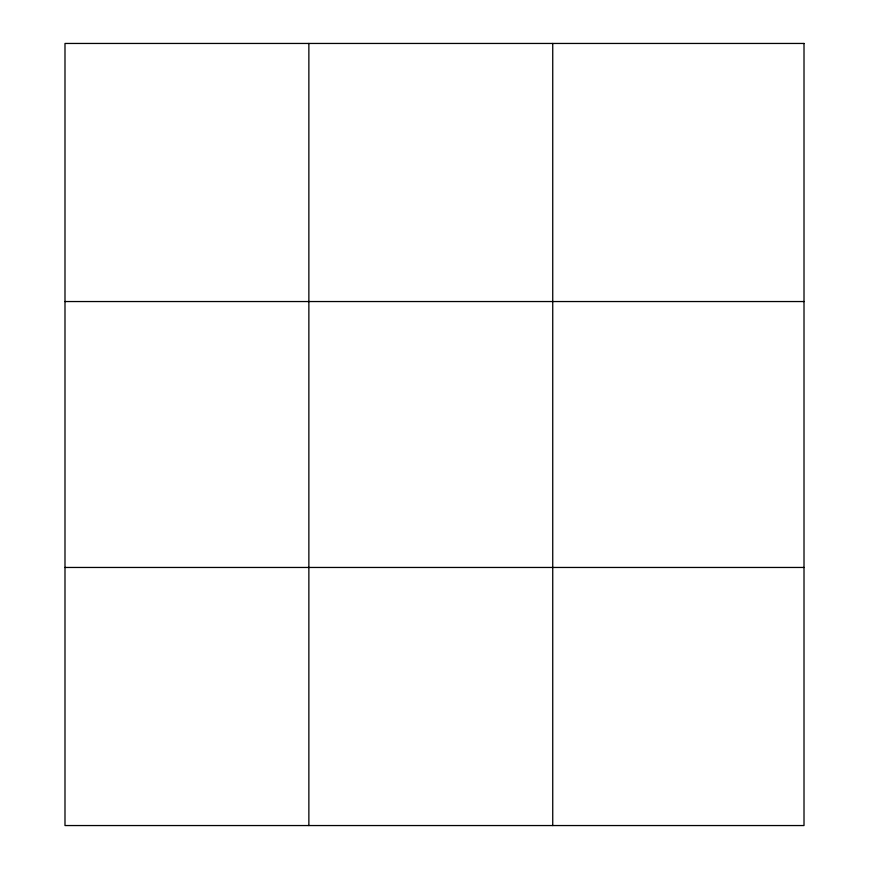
<?xml version="1.0" encoding="UTF-8"?>
<svg xmlns="http://www.w3.org/2000/svg" width="869" height="869" viewBox="0 0 869 869"><rect width="100%" height="100%" fill="white"/><g stroke="black" fill="none" stroke-linecap="round" stroke-linejoin="round"><path stroke-width="1.3" d="M308.864 825.55L308.864 43.45M552.738 825.55L552.738 43.45M64.99 301.543L804.01 301.543M64.99 567.457L804.01 567.457M804.01 43.45L804.01 825.55L64.99 825.55L64.99 43.45L804.01 43.45"/></g></svg>
